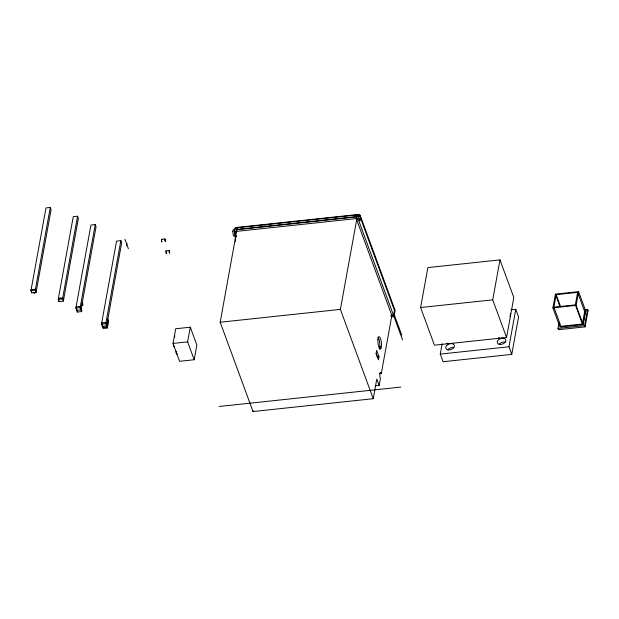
<?xml version="1.0" encoding="UTF-8"?>
<svg xmlns="http://www.w3.org/2000/svg" width="619" height="619" viewBox="0 0 619 619"><rect width="100%" height="100%" fill="white"/><g stroke="black" fill="none" stroke-linecap="round" stroke-linejoin="round"><path stroke-width="0.93" d="M166.434 252.815L166.163 253.628L165.822 250.904L169.335 250.517L169.668 253.233L169.103 252.01L169.335 250.517M234.717 232.86L236.373 232.682L235.916 231.452L236.388 228.868A5.192 1.408 83.9 0 1 237.17 227.397L357.503 214.538A5.192 1.408 83.9 0 0 356.73 215.961L356.25 218.592L391.92 315.628M30.95 290.628L45.984 207.914L50.278 207.458L51.098 209.686L36.064 292.4L31.77 292.857L30.95 290.628L35.244 290.164L50.278 207.458M31.77 292.857L31.12 289.692L35.415 289.228L36.235 291.464M58.232 299.387L73.266 216.673L77.561 216.217L78.373 218.43L63.339 301.144L59.045 301.6L58.232 299.387L62.527 298.923L77.561 216.217M59.045 301.6L58.403 298.451L60.894 297.963M76.075 306.831L80.369 306.366L81.824 310.328L81.6 311.581L77.305 312.038L75.851 308.076L90.939 225.053L95.233 224.589L96.046 226.809L80.957 309.833L76.663 310.297L76.895 309.043M77.305 312.038L77.537 310.792M81.6 311.581L80.145 307.62L95.233 224.589M81.004 305.531L82.706 305.345L82.931 304.099L82.281 302.343M107.83 319.04L108.604 321.145L107.358 328.016L103.064 328.472L101.47 324.147L116.558 241.124L120.852 240.667L121.672 242.88L106.584 325.911L102.29 326.368M102.94 326.267L102.708 327.513L107.002 327.056L108.023 321.439M107.358 328.016L105.764 323.691L120.852 240.667M126.593 245.573L127.011 243.252M173.034 343.437L175.703 328.766L190.296 327.203L196.865 345.069L194.196 359.74L179.603 361.303L173.034 343.437L187.634 341.874L190.296 327.203M236.265 237.069L234.261 231.63L234.733 229.045A5.192 1.408 83.9 0 1 236.288 228.156M375.292 385.838L379.138 385.428L376.793 379.052L373.226 398.698L253.016 411.542L220.186 322.228L237.278 227.691M253.016 411.542L253.186 410.606M373.226 398.698L340.388 309.384L356.869 218.716M402.574 339.932L357.906 218.414L358.378 215.83L356.73 215.961M391.154 316.99L394.032 316.68L395.154 310.483L360.382 215.884L360.165 217.114A3.459 0.944 83.9 0 0 358.827 217.06L358.378 215.83M379.857 349.178L380.368 346.361M379.006 356.699L378.433 359.817L376.089 353.441L376.662 350.315L379.006 356.699L377.288 356.884L376.112 353.689M379.138 385.428L380.399 378.503A3.59 0.975 83.9 0 1 379.911 373.45A3.59 0.975 83.9 0 1 381.304 373.505L392.059 314.328M394.705 309.252L393.576 315.45L390.697 315.76M420.603 307.542L427.861 267.594L499.982 259.887L513.824 297.522L506.559 337.479L434.437 345.185L420.603 307.542L492.724 299.836L499.982 259.887M511.008 309.817L515.782 309.307L518.575 316.92L511.774 354.377L443.08 361.72L440.279 354.099L442.152 343.8M511.774 354.377L508.973 346.756L515.782 309.307M552.922 307.86L555.421 294.126L578.603 291.65L585.636 310.792L583.144 324.526L559.955 327.002L552.922 307.86L576.103 305.384L578.603 291.65M584.661 311.504L582.394 324.008L560.922 326.306L553.889 307.163L556.164 294.659L577.628 292.369L585.125 312.804L583.021 324.395M584.731 309.662L587.578 309.361L588.05 310.637L585.102 326.863L558.485 329.71L558.013 328.434L558.996 323.025M582.394 324.008L575.353 304.873L577.628 292.369M585.102 326.863L584.63 325.586L587.578 309.361M162.116 241.743L161.83 242.014L161.482 241.209L161.567 239.329L165.08 238.934L165.412 241.658L164.847 240.435L165.08 238.934M357.581 214.917L237.356 227.73L238.021 229.541M234.733 229.045L236.396 228.821L236.845 230.098A3.459 0.944 83.9 0 1 237.82 229.409A3.459 0.944 83.9 0 0 237 229.68L357.209 216.828M263.586 226.252L265.497 226.051M234.261 231.63L357.906 218.414M356.699 219.822L358.355 219.644M75.851 308.076L80.145 307.62M101.47 324.147L105.764 323.691M220.186 322.228L340.388 309.384M553.889 307.163L575.353 304.873M585.195 310.939L588.05 310.637M558.013 328.434L584.63 325.586M440.279 354.099L508.973 346.756M379.424 373.706L381.304 373.505M219.319 406.466L400.779 387.076M161.644 239.305L162.016 239.909M165.9 250.881L166.202 251.291M60.144 298.412L62.697 297.987L63.509 300.207M576.103 305.384L583.144 324.526M556.164 294.659L560.636 306.838M555.421 294.126L559.893 306.312M492.724 299.836L506.559 337.479M359.159 214.36L394.481 310.452M394.125 314.328L401.77 335.127M355.863 215.103L356.327 216.379M237.17 227.397L237.882 229.316M187.634 341.874L194.196 359.74M124.961 239.398L128.388 248.722M107.598 320.286L108.379 322.398M107.582 326.762L105.988 322.437L101.702 322.901L102.514 325.122M82.056 303.589L82.706 305.345M62.527 298.923L63.339 301.144M35.244 290.164L36.064 292.4M174.651 337.092A1.795 0.487 83.9 0 1 174.852 335.947M174.326 346.346A1.795 0.487 83.9 0 1 173.506 345.727A1.795 0.487 83.9 0 1 173.606 343.212M177.057 353.72A1.795 0.487 83.9 0 1 176.384 353.751A1.795 0.487 83.9 0 1 176.098 351.283M499.162 344.381A4.488 2.933 -20.2 0 1 505.414 342.121M447.738 349.936A4.488 2.933 -20.2 0 1 453.998 347.677M510.335 313.423A4.488 2.933 -20.2 0 1 509.816 316.286M499.34 337.688A4.488 2.933 -20.2 0 1 498.55 337.819M447.467 343.266A4.488 2.933 -20.2 0 1 446.694 343.352M358.386 215.783A5.192 1.408 83.9 0 1 360.382 215.884M377.938 337.115A6.283 1.71 83.9 0 1 379.671 342.802A6.283 1.71 83.9 0 1 379.215 348.807M356.467 216.898A3.459 0.944 83.9 0 0 356.281 216.635L239.514 229.115A3.459 0.944 83.9 0 1 239.7 229.378M235.475 241.681A5.192 1.408 83.9 0 1 236.125 235.885M359.329 218.956C360.266 224.875 360.39 215.652 359.329 218.956M34.13 293.011L34.989 292.864L34.13 293.011M499.951 344.443A4.488 2.933 -20.2 0 0 505.824 340.001A4.488 2.933 -20.2 0 0 498.852 339.467A4.488 2.933 -20.2 0 0 499.951 344.443M448.496 349.897A4.488 2.933 -20.2 0 0 454.369 345.456A4.488 2.933 -20.2 0 0 447.39 344.915A4.488 2.933 -20.2 0 0 448.496 349.897M377.907 339.684A6.283 1.71 83.9 0 0 380.298 349.108A6.283 1.71 83.9 0 0 380.894 339.8A6.283 1.71 83.9 0 0 377.907 339.684M232.876 231.22A3.459 0.944 83.9 0 0 234.191 236.412A3.459 0.944 83.9 0 0 234.516 231.282A3.459 0.944 83.9 0 0 232.876 231.22"/></g></svg>
